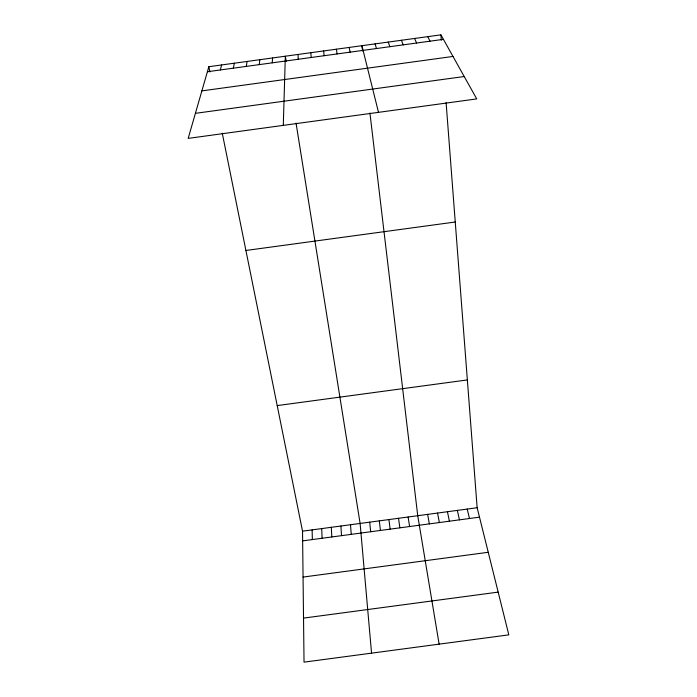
<?xml version="1.0" encoding="UTF-8"?>
<svg xmlns="http://www.w3.org/2000/svg" width="697" height="697" viewBox="0 0 697 697"><rect width="100%" height="100%" fill="white"/><g stroke="black" fill="none" stroke-linecap="round" stroke-linejoin="round"><path stroke-width="1.05" d="M283.278 125.373L285.343 56.204L286.197 61.51M272.231 62.843L272.588 57.956M259.258 64.621L259.842 59.707M246.285 66.398L247.087 61.458M233.321 68.184L234.34 63.209M220.357 69.961L221.594 64.96M208.847 66.703L188.181 138.389L476.739 98.904L440.905 34.85L208.847 66.703L209.91 71.974M207.392 71.739L443.423 39.346M201.877 90.88L452.989 56.448M195.404 113.341L464.211 76.522M245.919 250.476L455.254 222.003M277.206 405.593L467.356 379.935M302.533 531.166L477.149 507.738L508.819 634.862L304.031 662.15L302.533 531.166L222.265 133.214M302.646 540.872L479.501 517.165M303.056 577.072L488.248 552.285M303.526 618.108L498.172 592.119M427.74 36.653L430.032 41.184M414.567 38.466L416.632 43.022M401.402 40.269L403.249 44.861M388.246 42.081L389.858 46.699M375.082 43.885L376.476 48.537M378.506 112.348L361.926 45.688L362.562 51.029M467.243 509.071L469.464 518.507M457.337 510.396L459.436 519.857M447.439 511.729L449.399 521.199M349.153 47.448L350.103 52.153M437.533 513.053L439.371 522.541M427.636 514.386L429.343 523.891M439.127 644.15L417.738 515.71L369.924 113.01M296.051 123.116L360.114 523.438L371.553 653.15M336.39 49.199L337.121 53.939M408.128 517L409.592 526.531M398.527 518.289L399.86 527.838M388.917 519.579L390.137 529.145M379.316 520.868L380.405 530.452M323.626 50.951L324.14 55.716M369.715 522.149L370.682 531.75M440.905 34.85L441.314 40.217M446.097 102.59L477.149 507.738M350.513 524.728L351.236 534.355M340.911 526.017L341.521 535.662M310.862 52.702L311.158 57.502M331.319 527.298L331.798 536.96M321.718 528.587L322.075 538.267M312.125 529.877L312.361 539.574M298.107 54.453L298.177 59.28"/></g></svg>
